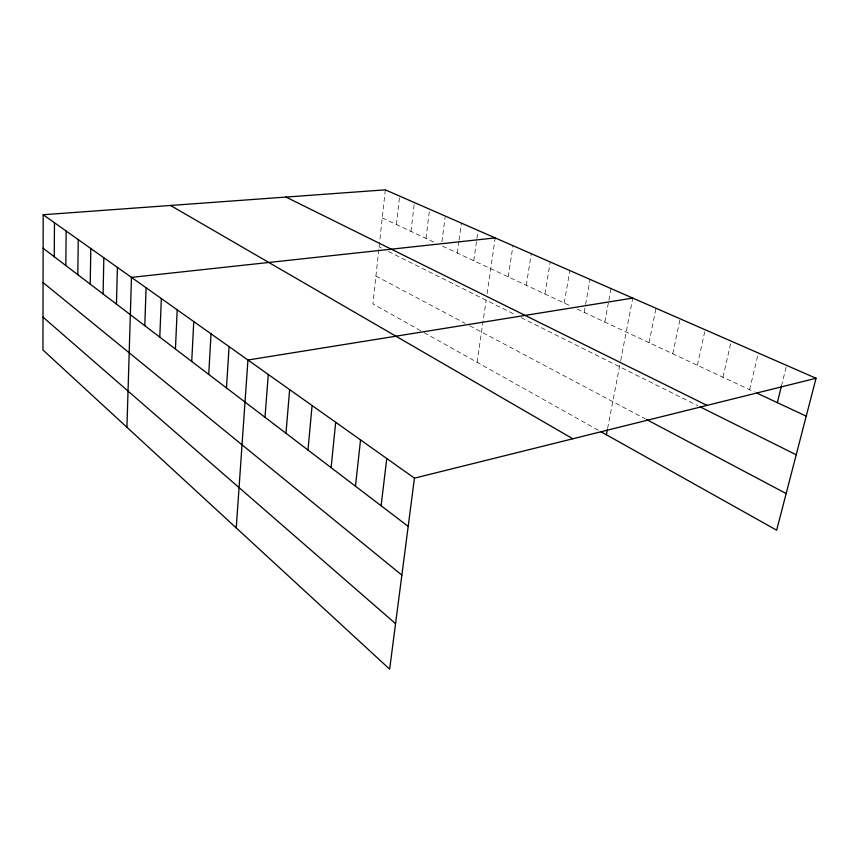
<?xml version="1.0" encoding="UTF-8"?>
<svg xmlns="http://www.w3.org/2000/svg" width="859" height="859" viewBox="0 0 859 859"><rect width="100%" height="100%" fill="white"/><g stroke="black" fill="none" stroke-linecap="round" stroke-linejoin="round"><path stroke-width="0.64" stroke-dasharray="4.29 3.22" d="M385.315 189.839L372.892 303.893L422.972 331.961M396.407 224.564L399.65 196.099M410.978 231.382L414.392 202.552M425.989 238.394L429.597 209.199M441.934 241.766L445.08 217.338M457.375 253.072L458.942 241.347M459.114 240.048L461.39 223.115M473.792 260.749L478.034 230.395M477.11 362.305L486.151 300.21M487.096 293.671L495.213 237.911M508.227 276.845L512.952 245.674M526.288 285.285L531.281 253.684M544.95 294.014L550.211 261.974M564.234 303.034L569.796 270.542M584.184 312.354L585.366 305.761M585.591 304.451L590.058 279.4M604.833 322.007L608.644 301.434M608.891 300.156L611.039 288.581M607.603 428.426L620.466 361.768M620.703 360.533L632.761 298.084M649.05 342.677L655.986 308.241M672.758 353.768L680.103 318.796M697.379 365.279L705.153 329.759M722.977 377.241L731.213 341.152M749.606 389.696L758.347 353.017M781.486 385.949L786.275 366.664M382.255 217.95L435.492 242.839M442.578 246.157L570.108 305.772M577.141 309.068L754.427 391.951M379.109 246.834L381.439 248.004M388.429 251.483L515.25 314.716M521.177 317.669L697.819 405.738M375.92 276.05L465.052 323.306M469.755 325.797L645.13 418.784M424.11 332.605L598.465 430.327"/><path stroke-width="1.29" d="M43.175 214.729L42.95 349.967L389.653 669.161L414.446 478.162L43.175 214.729L385.315 189.839L816.05 378.271L776.654 530.196L600.72 431.594M54.278 256.755L54.461 222.739M65.832 265.549L66.143 231.028M77.804 274.676L78.255 239.618M90.216 284.125L90.818 248.53M103.091 293.939L103.853 257.786M116.459 304.118L117.393 267.396M126.939 427.299L131.47 277.371L495.213 237.911M144.774 325.701L146.105 287.765M159.795 337.136L161.342 298.567M175.429 349.055L177.212 309.831M191.729 361.467L193.758 321.577M208.726 374.417L211.035 333.829M226.465 387.935L229.074 346.628M236.246 527.931L247.94 360.018L632.761 298.084M265.002 417.291L268.287 374.46M285.972 433.269L289.644 389.61M307.984 450.041L312.085 405.534M331.112 467.661L335.686 422.284M355.465 486.205L360.544 439.915M381.117 505.758L386.765 458.523M606.379 434.761L607.356 429.693M777.331 402.656L781.486 385.949M414.446 478.162L816.05 378.271M756.843 393.078L806.225 416.164M285.972 197.065L707.011 405.394M700.214 406.93L796.207 454.787M646.279 419.385L786.157 493.549M170.522 205.462L572.792 438.777M43.122 248.251L408.197 526.384M43.068 282.568L401.862 575.133M43.004 317.143L395.559 623.655"/></g></svg>
